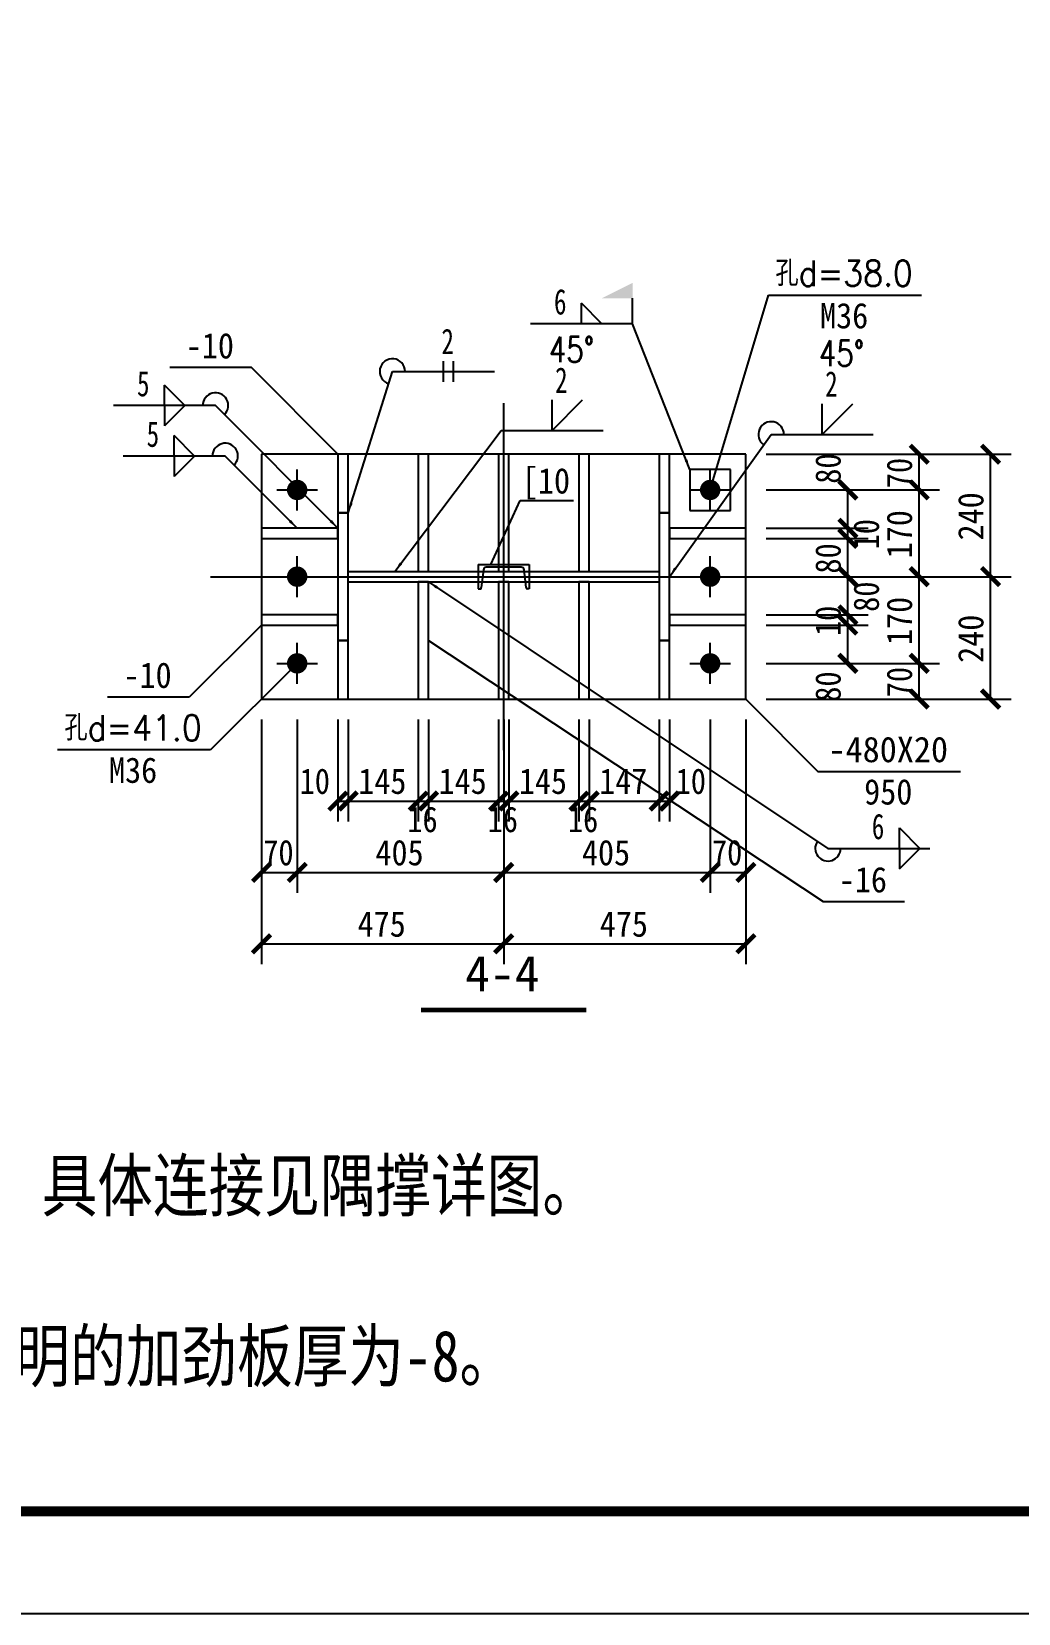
# Model space of a CAD drawing. Extents: x 32177600 to 32582346, y -189249 to 154687.
# Drawn here: x 32536998 to 32546674, y 13451 to 28960 of the extents above; entities that cross this region are included whole.
import ezdxf
from ezdxf.enums import TextEntityAlignment as Align

# ---------------------------------------------------------------- set-up
doc = ezdxf.new("R2010")
doc.units = 0
doc.header["$LTSCALE"] = 1000
doc.header["$MEASUREMENT"] = 0
doc.linetypes.add('4', pattern=[5, 1.5, -1, 1.5, -1])
for name, color, linetype in [('10', 7, 'CONTINUOUS'), ('20', 2, 'CONTINUOUS'), ('DIM', 3, 'CONTINUOUS'), ('PUB_TITLE', 4, 'CONTINUOUS'), ('字符串标注', 253, 'CONTINUOUS'), ('尺寸标注', 253, 'CONTINUOUS'), ('焊缝标注', 253, 'CONTINUOUS'), ('螺栓孔标注', 253, 'CONTINUOUS'), ('钢板标注', 253, 'CONTINUOUS')]:
    doc.layers.add(name, color=color, linetype=linetype)
doc.styles.add('-宋体', font='', dxfattribs={"width": 0.8})
doc.styles.add('_HZTXT', font='txt.shx', dxfattribs={"width": 0.8, "bigfont": 'hztxt.shx'})
doc.styles.add('DIM_FONT', font='SIMPLEX.shx', dxfattribs={"width": 0.8})
doc.styles.get('-宋体').set_extended_font_data('SimSun')

msp = doc.modelspace()

# ---------------------------------------------------------------- linework, layer by layer
at = {"layer": '10'}
for p, q in [((32541627.1, 21916.2, 500), (32541627.1, 25316.2, 500)), ((32539602.1, 24266.2, 500), (32539602.1, 24666.2, 500)), ((32543652.1, 24266.2, 500), (32543652.1, 24666.2, 500)), ((32539402.1, 24466.2, 500), (32539802.1, 24466.2, 500)), ((32543452.1, 24466.2, 500), (32543852.1, 24466.2, 500)), ((32539602.1, 23416.2, 500), (32539602.1, 23816.2, 500)), ((32543652.1, 23416.2, 500), (32543652.1, 23816.2, 500)), ((32538752.1, 23616.2, 500), (32544502.1, 23616.2, 500)), ((32539402.1, 23616.2, 500), (32539802.1, 23616.2, 500)), ((32543452.1, 23616.2, 500), (32543852.1, 23616.2, 500)), ((32539602.1, 22566.2, 500), (32539602.1, 22966.2, 500)), ((32543652.1, 22566.2, 500), (32543652.1, 22966.2, 500)), ((32539402.1, 22766.2, 500), (32539802.1, 22766.2, 500)), ((32543452.1, 22766.2, 500), (32543852.1, 22766.2, 500))]:
    msp.add_line(p, q, dxfattribs=at)
at = {"layer": '10', "color": 1, "linetype": '4'}
for p, q in [((32541377.1, 23736.2, 500), (32541377.1, 23496.2, 500)), ((32541377.1, 23736.2, 500), (32541877.1, 23736.2, 500)), ((32541877.1, 23736.2, 500), (32541877.1, 23496.2, 500)), ((32541427.7, 23683.3, 500), (32541407.6, 23509.4, 500)), ((32541797.5, 23709.7, 500), (32541456.8, 23709.7, 500)), ((32541846.6, 23509.4, 500), (32541826.6, 23683.3, 500)), ((32541377.1, 23496.2, 500), (32541395.7, 23496.2, 500)), ((32541877.1, 23496.2, 500), (32541858.6, 23496.2, 500))]:
    msp.add_line(p, q, dxfattribs=at)
at = {"layer": '10', "const_width": 100, "elevation": 500}
for points in [[(32539652.1, 24466.2, 1), (32539552.1, 24466.2, 1), (32539652.1, 24466.2, 1)], [(32543702.1, 24466.2, 1), (32543602.1, 24466.2, 1), (32543702.1, 24466.2, 1)], [(32539652.1, 23616.2, 1), (32539552.1, 23616.2, 1), (32539652.1, 23616.2, 1)], [(32543702.1, 23616.2, 1), (32543602.1, 23616.2, 1), (32543702.1, 23616.2, 1)], [(32539652.1, 22766.2, 1), (32539552.1, 22766.2, 1), (32539652.1, 22766.2, 1)], [(32543702.1, 22766.2, 1), (32543602.1, 22766.2, 1), (32543702.1, 22766.2, 1)]]:
    msp.add_lwpolyline(points, format="xyb", dxfattribs=at)
at = {"layer": '10', "color": 3, "elevation": 500}
for points in [[(32540102.1, 24241.2), (32540002.1, 24241.2)], [(32540002.1, 24241.2), (32540002.1, 22991.2)], [(32540102.1, 22991.2), (32540102.1, 24241.2)], [(32543252.1, 24241.2), (32543152.1, 24241.2)], [(32543152.1, 24241.2), (32543152.1, 22991.2)], [(32543252.1, 22991.2), (32543252.1, 24241.2)], [(32540102.1, 23666.2), (32543152.1, 23666.2)], [(32540102.1, 23566.2), (32543152.1, 23566.2)], [(32540002.1, 22991.2), (32540102.1, 22991.2)], [(32543152.1, 22991.2), (32543252.1, 22991.2)]]:
    msp.add_lwpolyline(points, dxfattribs=at)
at = {"layer": '10', "const_width": 45, "elevation": 500}
msp.add_lwpolyline([(32540817.1, 19366.2), (32542437.1, 19366.2)], dxfattribs=at)
at = {"layer": '10'}
for centre, radius, start, end in [((32541458.7, 23678.3, 500), 31.4, 93.4084, 170.88102), ((32541795.6, 23678.3, 500), 31.4, 9.11901, 86.5916), ((32541396.5, 23507.5, 500), 11.3, 266.23474, 9.47566), ((32541857.8, 23507.5, 500), 11.3, 170.52434, 273.76527)]:
    msp.add_arc(centre, radius, start, end, dxfattribs=at)
at = {"layer": '20', "elevation": 500}
for points in [[(32544002.1, 24816.2), (32539252.1, 24816.2)], [(32539252.1, 24816.2), (32539252.1, 22416.2)], [(32540102.1, 24816.2), (32540002.1, 24816.2)], [(32540002.1, 24816.2), (32540002.1, 24241.2)], [(32540102.1, 24241.2), (32540102.1, 24816.2)], [(32540889.6, 24816.2), (32540789.6, 24816.2)], [(32540789.6, 24816.2), (32540789.6, 23666.2)], [(32540889.6, 23666.2), (32540889.6, 24816.2)], [(32541677.1, 24816.2), (32541577.1, 24816.2)], [(32541577.1, 24816.2), (32541577.1, 23666.2)], [(32541677.1, 23666.2), (32541677.1, 24816.2)], [(32542464.6, 24816.2), (32542364.6, 24816.2)], [(32542364.6, 24816.2), (32542364.6, 23666.2)], [(32542464.6, 23666.2), (32542464.6, 24816.2)], [(32543252.1, 24816.2), (32543152.1, 24816.2)], [(32543152.1, 24816.2), (32543152.1, 24241.2)], [(32543252.1, 24241.2), (32543252.1, 24816.2)], [(32544002.1, 22416.2), (32544002.1, 24816.2)], [(32543852.1, 24666.2), (32543452.1, 24666.2)], [(32543452.1, 24666.2), (32543452.1, 24266.2)], [(32543852.1, 24266.2), (32543852.1, 24666.2)], [(32540002.1, 24241.2), (32540102.1, 24241.2)], [(32543152.1, 24241.2), (32543252.1, 24241.2)], [(32543452.1, 24266.2), (32543852.1, 24266.2)], [(32540002.1, 24091.2), (32539252.1, 24091.2)], [(32539252.1, 24091.2), (32539252.1, 23991.2)], [(32540002.1, 23991.2), (32540002.1, 24091.2)], [(32544002.1, 24091.2), (32543252.1, 24091.2)], [(32543252.1, 24091.2), (32543252.1, 23991.2)], [(32544002.1, 23991.2), (32544002.1, 24091.2)], [(32539252.1, 23991.2), (32540002.1, 23991.2)], [(32543252.1, 23991.2), (32544002.1, 23991.2)], [(32540789.6, 23666.2), (32540889.6, 23666.2)], [(32541577.1, 23666.2), (32541677.1, 23666.2)], [(32542364.6, 23666.2), (32542464.6, 23666.2)], [(32540889.6, 23566.2), (32540789.6, 23566.2)], [(32540789.6, 23566.2), (32540789.6, 22416.2)], [(32540889.6, 22416.2), (32540889.6, 23566.2)], [(32541677.1, 23566.2), (32541577.1, 23566.2)], [(32541577.1, 23566.2), (32541577.1, 22416.2)], [(32541677.1, 22416.2), (32541677.1, 23566.2)], [(32542464.6, 23566.2), (32542364.6, 23566.2)], [(32542364.6, 23566.2), (32542364.6, 22416.2)], [(32542464.6, 22416.2), (32542464.6, 23566.2)], [(32540002.1, 23241.2), (32539252.1, 23241.2)], [(32539252.1, 23241.2), (32539252.1, 23141.2)], [(32539252.1, 23141.2), (32540002.1, 23141.2)], [(32540002.1, 23141.2), (32540002.1, 23241.2)], [(32544002.1, 23241.2), (32543252.1, 23241.2)], [(32543252.1, 23241.2), (32543252.1, 23141.2)], [(32543252.1, 23141.2), (32544002.1, 23141.2)], [(32544002.1, 23141.2), (32544002.1, 23241.2)], [(32540102.1, 22991.2), (32540002.1, 22991.2)], [(32540002.1, 22991.2), (32540002.1, 22416.2)], [(32540102.1, 22416.2), (32540102.1, 22991.2)], [(32543252.1, 22991.2), (32543152.1, 22991.2)], [(32543152.1, 22991.2), (32543152.1, 22416.2)], [(32543252.1, 22416.2), (32543252.1, 22991.2)], [(32539252.1, 22416.2), (32544002.1, 22416.2)], [(32540002.1, 22416.2), (32540102.1, 22416.2)], [(32540789.6, 22416.2), (32540889.6, 22416.2)], [(32541577.1, 22416.2), (32541677.1, 22416.2)], [(32542364.6, 22416.2), (32542464.6, 22416.2)], [(32543152.1, 22416.2), (32543252.1, 22416.2)]]:
    msp.add_lwpolyline(points, dxfattribs=at)
at = {"layer": 'PUB_TITLE'}
msp.add_lwpolyline([(32508046.3, 13451.5), (32582346.3, 13451.5), (32582346.3, 55451.5), (32508046.3, 55451.5)], close=True, dxfattribs=at)
at = {"layer": 'PUB_TITLE', "const_width": 100}
msp.add_lwpolyline([(32510546.3, 14451.5), (32581346.3, 14451.5), (32581346.3, 54451.5), (32510546.3, 54451.5)], close=True, dxfattribs=at)
at = {"layer": '字符串标注'}
for p, q in [((32541502.1, 23736.2, 500), (32541788, 24361.4, 500)), ((32541788, 24361.4, 500), (32542313, 24361.4, 500))]:
    msp.add_line(p, q, dxfattribs=at)
at = {"layer": '字符串标注', "const_width": 10, "elevation": 500}
msp.add_lwpolyline([(32541507.1, 23736.2, 1), (32541497.1, 23736.2, 1), (32541507.1, 23736.2, 1)], format="xyb", dxfattribs=at)
at = {"layer": '尺寸标注'}
for p, q in [((32544202.1, 24816.2, 500), (32545902.1, 24816.2, 500)), ((32544202.1, 24816.2, 500), (32546602.1, 24816.2, 500)), ((32545702.1, 24466.2, 500), (32545702.1, 24816.2, 500)), ((32546402.1, 23616.2, 500), (32546402.1, 24816.2, 500)), ((32544202.1, 24466.2, 500), (32545202.1, 24466.2, 500)), ((32544202.1, 24466.2, 500), (32545902.1, 24466.2, 500)), ((32544202.1, 24466.2, 500), (32545902.1, 24466.2, 500)), ((32545002.1, 24091.2, 500), (32545002.1, 24466.2, 500)), ((32545702.1, 23616.2, 500), (32545702.1, 24466.2, 500)), ((32544202.1, 24091.2, 500), (32545202.1, 24091.2, 500)), ((32544202.1, 24091.2, 500), (32545202.1, 24091.2, 500)), ((32545002.1, 23991.2, 500), (32545002.1, 24091.2, 500)), ((32544202.1, 23991.2, 500), (32545202.1, 23991.2, 500)), ((32544202.1, 23991.2, 500), (32545202.1, 23991.2, 500)), ((32545002.1, 23616.2, 500), (32545002.1, 23991.2, 500)), ((32544202.1, 23616.2, 500), (32545202.1, 23616.2, 500)), ((32544202.1, 23616.2, 500), (32545202.1, 23616.2, 500)), ((32544202.1, 23616.2, 500), (32545902.1, 23616.2, 500)), ((32544202.1, 23616.2, 500), (32545902.1, 23616.2, 500)), ((32544202.1, 23616.2, 500), (32546602.1, 23616.2, 500)), ((32544202.1, 23616.2, 500), (32546602.1, 23616.2, 500)), ((32545002.1, 23241.2, 500), (32545002.1, 23616.2, 500)), ((32545702.1, 22766.2, 500), (32545702.1, 23616.2, 500)), ((32546402.1, 22416.2, 500), (32546402.1, 23616.2, 500)), ((32544202.1, 23241.2, 500), (32545202.1, 23241.2, 500)), ((32544202.1, 23241.2, 500), (32545202.1, 23241.2, 500)), ((32544202.1, 23141.2, 500), (32545202.1, 23141.2, 500)), ((32544202.1, 23141.2, 500), (32545202.1, 23141.2, 500)), ((32545002.1, 23141.2, 500), (32545002.1, 23241.2, 500)), ((32545002.1, 22766.2, 500), (32545002.1, 23141.2, 500)), ((32544202.1, 22766.2, 500), (32545202.1, 22766.2, 500)), ((32544202.1, 22766.2, 500), (32545902.1, 22766.2, 500)), ((32544202.1, 22766.2, 500), (32545902.1, 22766.2, 500)), ((32545702.1, 22416.2, 500), (32545702.1, 22766.2, 500)), ((32544202.1, 22416.2, 500), (32545902.1, 22416.2, 500)), ((32544202.1, 22416.2, 500), (32546602.1, 22416.2, 500)), ((32539252.1, 22216.2, 500), (32539252.1, 20516.2, 500)), ((32539252.1, 22216.2, 500), (32539252.1, 19816.2, 500)), ((32539602.1, 22216.2, 500), (32539602.1, 20516.2, 500)), ((32539602.1, 22216.2, 500), (32539602.1, 20516.2, 500)), ((32540002.1, 22216.2, 500), (32540002.1, 21216.2, 500)), ((32540102.1, 22216.2, 500), (32540102.1, 21216.2, 500)), ((32540102.1, 22216.2, 500), (32540102.1, 21216.2, 500)), ((32540789.6, 22216.2, 500), (32540789.6, 21216.2, 500)), ((32540789.6, 22216.2, 500), (32540789.6, 21216.2, 500)), ((32540889.6, 22216.2, 500), (32540889.6, 21216.2, 500)), ((32540889.6, 22216.2, 500), (32540889.6, 21216.2, 500)), ((32541577.1, 22216.2, 500), (32541577.1, 21216.2, 500)), ((32541577.1, 22216.2, 500), (32541577.1, 21216.2, 500)), ((32541627.1, 22216.2, 500), (32541627.1, 20516.2, 500)), ((32541627.1, 22216.2, 500), (32541627.1, 20516.2, 500)), ((32541627.1, 22216.2, 500), (32541627.1, 19816.2, 500)), ((32541627.1, 22216.2, 500), (32541627.1, 19816.2, 500)), ((32541677.1, 22216.2, 500), (32541677.1, 21216.2, 500)), ((32541677.1, 22216.2, 500), (32541677.1, 21216.2, 500)), ((32542364.6, 22216.2, 500), (32542364.6, 21216.2, 500)), ((32542364.6, 22216.2, 500), (32542364.6, 21216.2, 500)), ((32542464.6, 22216.2, 500), (32542464.6, 21216.2, 500)), ((32542464.6, 22216.2, 500), (32542464.6, 21216.2, 500)), ((32543152.1, 22216.2, 500), (32543152.1, 21216.2, 500)), ((32543152.1, 22216.2, 500), (32543152.1, 21216.2, 500)), ((32543252.1, 22216.2, 500), (32543252.1, 21216.2, 500)), ((32543652.1, 22216.2, 500), (32543652.1, 20516.2, 500)), ((32543652.1, 22216.2, 500), (32543652.1, 20516.2, 500)), ((32544002.1, 22216.2, 500), (32544002.1, 20516.2, 500)), ((32544002.1, 22216.2, 500), (32544002.1, 19816.2, 500)), ((32540002.1, 21416.2, 500), (32540102.1, 21416.2, 500)), ((32540102.1, 21416.2, 500), (32540789.6, 21416.2, 500)), ((32540789.6, 21416.2, 500), (32540889.6, 21416.2, 500)), ((32540889.6, 21416.2, 500), (32541577.1, 21416.2, 500)), ((32541577.1, 21416.2, 500), (32541677.1, 21416.2, 500)), ((32541677.1, 21416.2, 500), (32542364.6, 21416.2, 500)), ((32542364.6, 21416.2, 500), (32542464.6, 21416.2, 500)), ((32542464.6, 21416.2, 500), (32543152.1, 21416.2, 500)), ((32543152.1, 21416.2, 500), (32543252.1, 21416.2, 500)), ((32539252.1, 20716.2, 500), (32539602.1, 20716.2, 500)), ((32539602.1, 20716.2, 500), (32541627.1, 20716.2, 500)), ((32541627.1, 20716.2, 500), (32543652.1, 20716.2, 500)), ((32543652.1, 20716.2, 500), (32544002.1, 20716.2, 500)), ((32539252.1, 20016.2, 500), (32541627.1, 20016.2, 500)), ((32541627.1, 20016.2, 500), (32544002.1, 20016.2, 500))]:
    msp.add_line(p, q, dxfattribs=at)
at = {"layer": '尺寸标注', "const_width": 45, "elevation": 500}
for points in [[(32545613.7, 24904.6), (32545790.5, 24727.8)], [(32546313.7, 24904.6), (32546490.5, 24727.8)], [(32544913.7, 24554.6), (32545090.5, 24377.8)], [(32545613.7, 24554.6), (32545790.5, 24377.8)], [(32545613.7, 24554.6), (32545790.5, 24377.8)], [(32544913.7, 24179.6), (32545090.5, 24002.8)], [(32544913.7, 24179.6), (32545090.5, 24002.8)], [(32544913.7, 24079.6), (32545090.5, 23902.8)], [(32544913.7, 24079.6), (32545090.5, 23902.8)], [(32544913.7, 23704.6), (32545090.5, 23527.8)], [(32544913.7, 23704.6), (32545090.5, 23527.8)], [(32545613.7, 23704.6), (32545790.5, 23527.8)], [(32545613.7, 23704.6), (32545790.5, 23527.8)], [(32546313.7, 23704.6), (32546490.5, 23527.8)], [(32546313.7, 23704.6), (32546490.5, 23527.8)], [(32544913.7, 23329.6), (32545090.5, 23152.8)], [(32544913.7, 23329.6), (32545090.5, 23152.8)], [(32544913.7, 23229.6), (32545090.5, 23052.8)], [(32544913.7, 23229.6), (32545090.5, 23052.8)], [(32544913.7, 22854.6), (32545090.5, 22677.8)], [(32545613.7, 22854.6), (32545790.5, 22677.8)], [(32545613.7, 22854.6), (32545790.5, 22677.8)], [(32545613.7, 22504.6), (32545790.5, 22327.8)], [(32546313.7, 22504.6), (32546490.5, 22327.8)], [(32539913.7, 21327.8), (32540090.5, 21504.6)], [(32540013.7, 21327.8), (32540190.5, 21504.6)], [(32540013.7, 21327.8), (32540190.5, 21504.6)], [(32540701.2, 21327.8), (32540878, 21504.6)], [(32540701.2, 21327.8), (32540878, 21504.6)], [(32540801.2, 21327.8), (32540978, 21504.6)], [(32540801.2, 21327.8), (32540978, 21504.6)], [(32541488.7, 21327.8), (32541665.5, 21504.6)], [(32541488.7, 21327.8), (32541665.5, 21504.6)], [(32541588.7, 21327.8), (32541765.5, 21504.6)], [(32541588.7, 21327.8), (32541765.5, 21504.6)], [(32542276.2, 21327.8), (32542453, 21504.6)], [(32542276.2, 21327.8), (32542453, 21504.6)], [(32542376.2, 21327.8), (32542553, 21504.6)], [(32542376.2, 21327.8), (32542553, 21504.6)], [(32543063.7, 21327.8), (32543240.5, 21504.6)], [(32543063.7, 21327.8), (32543240.5, 21504.6)], [(32543163.7, 21327.8), (32543340.5, 21504.6)], [(32539163.7, 20627.8), (32539340.5, 20804.6)], [(32539513.7, 20627.8), (32539690.5, 20804.6)], [(32539513.7, 20627.8), (32539690.5, 20804.6)], [(32541538.7, 20627.8), (32541715.5, 20804.6)], [(32541538.7, 20627.8), (32541715.5, 20804.6)], [(32543563.7, 20627.8), (32543740.5, 20804.6)], [(32543563.7, 20627.8), (32543740.5, 20804.6)], [(32543913.7, 20627.8), (32544090.5, 20804.6)], [(32539163.7, 19927.8), (32539340.5, 20104.6)], [(32541538.7, 19927.8), (32541715.5, 20104.6)], [(32541538.7, 19927.8), (32541715.5, 20104.6)], [(32543913.7, 19927.8), (32544090.5, 20104.6)]]:
    msp.add_lwpolyline(points, dxfattribs=at)
at = {"layer": '焊缝标注'}
for p, q in [((32542590.6, 26096.8, 500), (32542390.6, 26296.8, 500)), ((32542390.6, 26096.8, 500), (32542390.6, 26296.8, 500)), ((32542890.6, 26096.8, 500), (32542890.6, 26346.8, 500)), ((32542890.6, 26096.8, 500), (32541890.6, 26096.8, 500)), ((32543452.1, 24666.2, 500), (32542890.6, 26096.8, 500)), ((32540102.1, 24241.2, 500), (32540536.4, 25627.9, 500)), ((32540536.4, 25627.9, 500), (32541536.4, 25627.9, 500)), ((32541036.4, 25527.9, 500), (32541036.4, 25727.9, 500)), ((32541136.4, 25527.9, 500), (32541136.4, 25727.9, 500)), ((32538501.5, 25294.7, 500), (32538301.5, 25494.7, 500)), ((32538301.5, 25294.7, 500), (32538301.5, 25494.7, 500)), ((32538801.5, 25294.7, 500), (32537801.5, 25294.7, 500)), ((32538501.5, 25294.7, 500), (32538301.5, 25094.7, 500)), ((32538301.5, 25294.7, 500), (32538301.5, 25094.7, 500)), ((32540002.1, 24091.2, 500), (32538801.5, 25294.7, 500)), ((32542101.4, 25048.5, 500), (32542101.4, 25348.5, 500)), ((32542101.4, 25048.5, 500), (32542401.4, 25348.5, 500)), ((32544750, 25010.7, 500), (32544750, 25310.7, 500)), ((32544750, 25010.7, 500), (32545050, 25310.7, 500)), ((32538595.9, 24799.1, 500), (32538395.9, 24999.1, 500)), ((32538395.9, 24799.1, 500), (32538395.9, 24999.1, 500)), ((32540559.6, 23666.2, 500), (32541601.4, 25048.5, 500)), ((32541601.4, 25048.5, 500), (32542601.4, 25048.5, 500)), ((32543252.1, 23616.2, 500), (32544250, 25010.7, 500)), ((32544250, 25010.7, 500), (32545250, 25010.7, 500)), ((32538895.9, 24799.1, 500), (32537895.9, 24799.1, 500)), ((32538595.9, 24799.1, 500), (32538395.9, 24599.1, 500)), ((32538395.9, 24799.1, 500), (32538395.9, 24599.1, 500)), ((32539602.1, 24091.2, 500), (32538895.9, 24799.1, 500)), ((32540889.6, 23566.2, 500), (32544807.1, 20952.2, 500)), ((32545507.1, 21152.2, 500), (32545707.1, 20952.2, 500)), ((32545507.1, 20952.2, 500), (32545507.1, 21152.2, 500)), ((32544807.1, 20952.2, 500), (32545807.1, 20952.2, 500)), ((32545507.1, 20752.2, 500), (32545707.1, 20952.2, 500)), ((32545507.1, 20952.2, 500), (32545507.1, 20752.2, 500))]:
    msp.add_line(p, q, dxfattribs=at)
for centre, start, end in [((32540536.4, 25627.9, 500), 0, 252.61208), ((32538801.5, 25294.7, 500), 314.93155, 180.00001), ((32544250, 25010.7, 500), 0, 234.41395), ((32538895.9, 24799.1, 500), 314.93155, 180.00001), ((32544807.1, 20952.2, 500), 146.28645, 0)]:
    msp.add_arc(centre, 125, start, end, dxfattribs=at)
for points in [[(32542890.6, 26346.8, 500), (32542590.6, 26346.8, 500), (32542890.6, 26496.8, 500)], [(32543452.1, 24666.2, 500), (32543429.6, 24764.8, 500), (32543401.6, 24753.8, 500)], [(32540102.1, 24241.2, 500), (32540146.3, 24332.1, 500), (32540117.7, 24341.1, 500)], [(32539602.1, 24091.2, 500), (32539542.1, 24172.6, 500), (32539520.9, 24151.4, 500)], [(32540002.1, 24091.2, 500), (32539942.1, 24172.6, 500), (32539920.9, 24151.4, 500)], [(32540559.6, 23666.2, 500), (32540631.8, 23737, 500), (32540607.8, 23755.1, 500)], [(32543252.1, 23616.2, 500), (32543322.5, 23688.8, 500), (32543298.1, 23706.2, 500)], [(32540889.6, 23566.2, 500), (32540964.5, 23498.2, 500), (32540981.1, 23523.2, 500)]]:
    msp.add_solid(points, dxfattribs=at)
at = {"layer": '螺栓孔标注'}
for p, q in [((32543652.1, 24466.2, 500), (32544224.7, 26375.6, 500)), ((32544224.7, 26375.6, 500), (32545724.7, 26375.6, 500)), ((32539602.1, 22766.2, 500), (32538751.9, 21919.3, 500)), ((32538751.9, 21919.3, 500), (32537251.9, 21919.3, 500))]:
    msp.add_line(p, q, dxfattribs=at)
at = {"layer": '螺栓孔标注', "const_width": 10, "elevation": 500}
for points in [[(32543657.1, 24466.2, 1), (32543647.1, 24466.2, 1), (32543657.1, 24466.2, 1)], [(32539607.1, 22766.2, 1), (32539597.1, 22766.2, 1), (32539607.1, 22766.2, 1)]]:
    msp.add_lwpolyline(points, format="xyb", dxfattribs=at)
at = {"layer": '钢板标注'}
for p, q in [((32539154.6, 25665.7, 500), (32538354.6, 25665.7, 500)), ((32540002.1, 24816.2, 500), (32539154.6, 25665.7, 500)), ((32539252.1, 23141.2, 500), (32538543.6, 22435.5, 500)), ((32540889.6, 22991.2, 500), (32544758.5, 20430.5, 500)), ((32538543.6, 22435.5, 500), (32537743.6, 22435.5, 500)), ((32544002.1, 22416.2, 500), (32544707.3, 21707.1, 500)), ((32544707.3, 21707.1, 500), (32546107.3, 21707.1, 500)), ((32544758.5, 20430.5, 500), (32545558.5, 20430.5, 500))]:
    msp.add_line(p, q, dxfattribs=at)
at = {"layer": '钢板标注', "const_width": 10, "elevation": 500}
for points in [[(32540007.1, 24816.2, 1), (32539997.1, 24816.2, 1), (32540007.1, 24816.2, 1)], [(32539257.1, 23141.2, 1), (32539247.1, 23141.2, 1), (32539257.1, 23141.2, 1)], [(32540894.6, 22991.2, 1), (32540884.6, 22991.2, 1), (32540894.6, 22991.2, 1)], [(32544007.1, 22416.2, 1), (32543997.1, 22416.2, 1), (32544007.1, 22416.2, 1)]]:
    msp.add_lwpolyline(points, format="xyb", dxfattribs=at)

# ---------------------------------------------------------------- texts
at = {"layer": '10', "width": 0.781072}
msp.add_text('4-4', height=350, dxfattribs=at).set_placement((32541249.1, 19551.7, 500), (32541978.1, 19551.7, 500), align=Align.FIT)
at = {"layer": 'DIM', "style": '-宋体', "width": 0.8}
for s, p in [('1.     表示隅撑位置,材料规格为L50X5，具体连接见隅撑详图。', (32527012.1, 17397.3, -199)), ('3.梁中为注明的加劲板厚为-6，柱中未注明的加劲板厚为-8。', (32527012.1, 15725.9, -199))]:
    msp.add_text(s, height=500, dxfattribs=at).set_placement(p)
at = {"layer": '字符串标注', "width": 1.03091}
msp.add_text('[10', height=250, dxfattribs=at).set_placement((32541805.5, 24431.4, 500), (32542278, 24431.4, 500), align=Align.FIT)
at = {"layer": '尺寸标注'}
for s, width, p, p2 in [('80', 0.793333, (32544932.1, 24527.4, 500), (32544932.1, 24824.9, 500)), ('70', 0.793333, (32545632.1, 24483.7, 500), (32545632.1, 24781.2, 500)), ('240', 0.756, (32546332.1, 23971.2, 500), (32546332.1, 24443.7, 500)), ('170', 0.872307, (32545632.1, 23796.2, 500), (32545632.1, 24268.7, 500)), ('10', 1.019999, (32545307.1, 23883.7, 500), (32545307.1, 24181.2, 500)), ('80', 0.793333, (32544932.1, 23646.2, 500), (32544932.1, 23943.7, 500)), ('80', 0.793333, (32545307.1, 23271.2, 500), (32545307.1, 23568.7, 500)), ('10', 1.019999, (32544932.1, 23033.7, 500), (32544932.1, 23331.2, 500)), ('170', 0.872307, (32545632.1, 22946.2, 500), (32545632.1, 23418.7, 500)), ('240', 0.756, (32546332.1, 22771.2, 500), (32546332.1, 23243.7, 500)), ('80', 0.793333, (32544932.1, 22389.9, 500), (32544932.1, 22687.4, 500)), ('70', 0.793333, (32545632.1, 22433.7, 500), (32545632.1, 22731.2, 500))]:
    msp.add_text(s, height=250, rotation=90, dxfattribs=dict(at, width=width)).set_placement(p, p2, align=Align.FIT)
for s, width, p, p2 in [('10', 1.020002, (32539625.9, 21486.2, 500), (32539923.4, 21486.2, 500)), ('145', 0.810001, (32540200.9, 21486.2, 500), (32540673.4, 21486.2, 500)), ('145', 0.810001, (32540988.4, 21486.2, 500), (32541460.9, 21486.2, 500)), ('145', 0.810001, (32541775.9, 21486.2, 500), (32542248.4, 21486.2, 500)), ('147', 0.810001, (32542563.4, 21486.2, 500), (32543035.9, 21486.2, 500)), ('10', 1.020002, (32543313.4, 21486.2, 500), (32543610.9, 21486.2, 500)), ('16', 0.892502, (32540682.1, 21111.2, 500), (32540979.6, 21111.2, 500)), ('16', 0.892502, (32541469.6, 21111.2, 500), (32541767.1, 21111.2, 500)), ('16', 0.892502, (32542257.1, 21111.2, 500), (32542554.6, 21111.2, 500)), ('70', 0.793335, (32539269.6, 20786.2, 500), (32539567.1, 20786.2, 500)), ('405', 0.756001, (32540369.6, 20786.2, 500), (32540842.1, 20786.2, 500)), ('405', 0.756001, (32542394.6, 20786.2, 500), (32542867.1, 20786.2, 500)), ('70', 0.793335, (32543669.6, 20786.2, 500), (32543967.1, 20786.2, 500)), ('475', 0.708751, (32540194.6, 20086.2, 500), (32540667.1, 20086.2, 500)), ('475', 0.708751, (32542569.6, 20086.2, 500), (32543042.1, 20086.2, 500))]:
    msp.add_text(s, height=250, dxfattribs=dict(at, width=width)).set_placement(p, p2, align=Align.FIT)
at = {"layer": '焊缝标注'}
for s, width, p, p2 in [('6', 0.735004, (32542120.6, 26186.8, 500), (32542243.1, 26186.8, 500)), ('2', 0.735004, (32541016.4, 25797.9, 500), (32541138.9, 25797.9, 500)), ('5', 0.735004, (32538031.5, 25384.7, 500), (32538154, 25384.7, 500)), ('2', 0.735004, (32542131.4, 25418.5, 500), (32542253.9, 25418.5, 500)), ('2', 0.735004, (32544780, 25380.7, 500), (32544902.5, 25380.7, 500)), ('5', 0.734985, (32538125.9, 24889.1, 500), (32538248.4, 24889.1, 500)), ('6', 0.735004, (32545237.1, 21042.2, 500), (32545359.6, 21042.2, 500))]:
    msp.add_text(s, height=250, dxfattribs=dict(at, width=width)).set_placement(p, p2, align=Align.FIT)
at = {"layer": '焊缝标注', "style": 'DIM_FONT', "width": 0.8}
for p in [(32542068.9, 25718.5, 500), (32544717.5, 25680.7, 500)]:
    msp.add_text('45°', height=250, dxfattribs=at).set_placement(p)
at = {"layer": '螺栓孔标注', "style": '_HZTXT'}
for s, width, p, p2 in [('孔d=38.0', 0.923998, (32544292.2, 26465.6, 500), (32545639.7, 26465.6, 500)), ('孔d=41.0', 0.979998, (32537319.4, 22009.3, 500), (32538666.9, 22009.3, 500))]:
    msp.add_text(s, height=250, dxfattribs=dict(at, width=width)).set_placement(p, p2, align=Align.FIT)
at = {"layer": '螺栓孔标注', "width": 0.708746}
for p, p2 in [((32544729.7, 26050.6, 500), (32545202.2, 26050.6, 500)), ((32537756.9, 21594.3, 500), (32538229.4, 21594.3, 500))]:
    msp.add_text('M36', height=250, dxfattribs=at).set_placement(p, p2, align=Align.FIT)
at = {"layer": '钢板标注'}
for s, width, p, p2 in [('-10', 0.872309, (32538509.6, 25755.7, 500), (32538982.1, 25755.7, 500)), ('-10', 0.872309, (32537898.6, 22525.5, 500), (32538371.1, 22525.5, 500)), ('-480X20', 0.740527, (32544812.3, 21797.1, 500), (32545984.8, 21797.1, 500)), ('950', 0.756001, (32545162.3, 21382.1, 500), (32545634.8, 21382.1, 500)), ('-16', 0.810001, (32544913.5, 20520.5, 500), (32545386, 20520.5, 500))]:
    msp.add_text(s, height=250, dxfattribs=dict(at, width=width)).set_placement(p, p2, align=Align.FIT)

doc.saveas('drawing.dxf')
